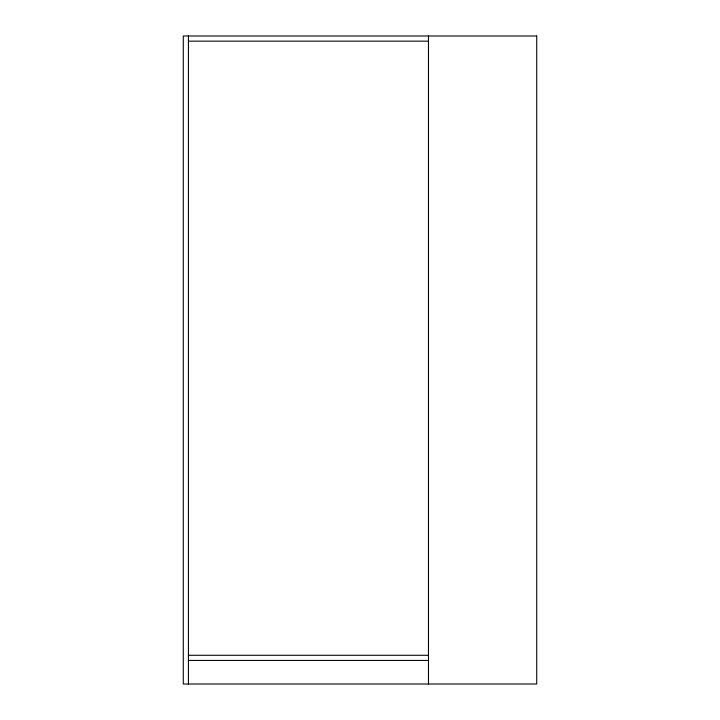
<?xml version="1.0" encoding="UTF-8"?>
<svg xmlns="http://www.w3.org/2000/svg" width="720" height="720" viewBox="0 0 720 720"><rect width="100%" height="100%" fill="white"/><g stroke="black" fill="none" stroke-linecap="round" stroke-linejoin="round"><path stroke-width="1.08" d="M188.424 41.157L428.481 41.157M188.424 655.281L428.481 655.281M188.424 660.438L428.481 660.438M428.481 36L428.481 684M188.424 36L188.424 684M536.724 36L183.276 36L183.276 684L536.724 684L536.724 36"/></g></svg>
